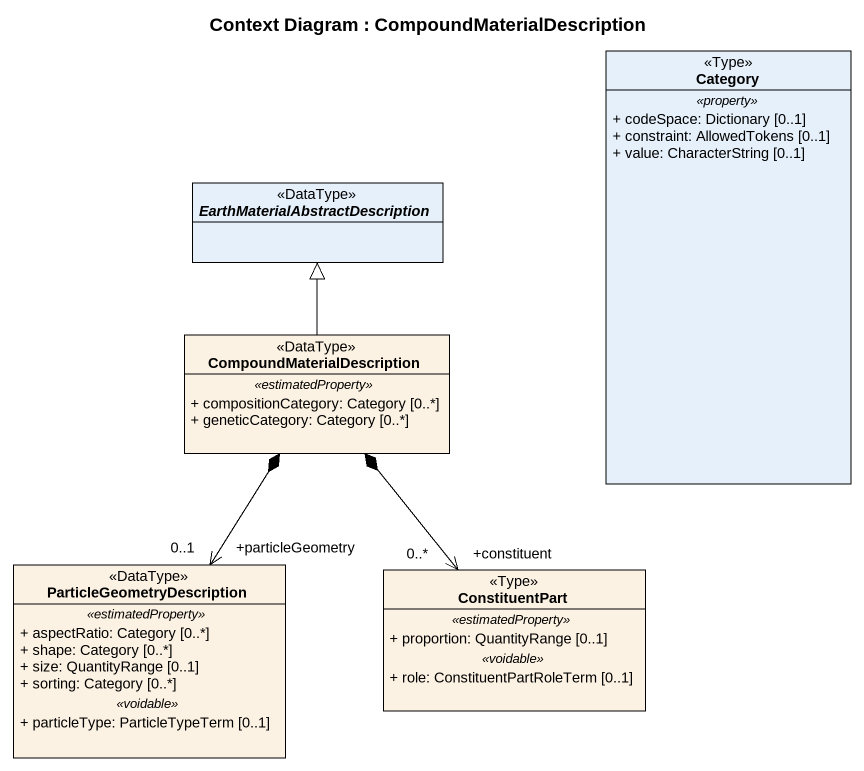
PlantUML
@startuml
title Context Diagram : CompoundMaterialDescription
hide circle
hide empty members
skinparam classAttributeIconSize 0
class Category <<Type>> {
  .. <<property>> ..
  + codeSpace: Dictionary [0..1]
  + constraint: AllowedTokens [0..1]
  + value: CharacterString [0..1]
}
abstract class "EarthMaterialAbstractDescription" as EarthMaterialAbstractDescrip <<DataType>>
class CompoundMaterialDescription <<DataType>> #FCF2E3 {
  .. <<estimatedProperty>> ..
  + compositionCategory: Category [0..*]
  + geneticCategory: Category [0..*]
}
class ParticleGeometryDescription <<DataType>> #FCF2E3 {
  .. <<estimatedProperty>> ..
  + aspectRatio: Category [0..*]
  + shape: Category [0..*]
  + size: QuantityRange [0..1]
  + sorting: Category [0..*]
  .. <<voidable>> ..
  + particleType: ParticleTypeTerm [0..1]
}
class ConstituentPart <<Type>> #FCF2E3 {
  .. <<estimatedProperty>> ..
  + proportion: QuantityRange [0..1]
  .. <<voidable>> ..
  + role: ConstituentPartRoleTerm [0..1]
}
CompoundMaterialDescription -up-|> EarthMaterialAbstractDescrip
CompoundMaterialDescription *--> "+particleGeometry\n0..1" ParticleGeometryDescription
CompoundMaterialDescription *--> "+constituent\n0..*" ConstituentPart
@enduml
